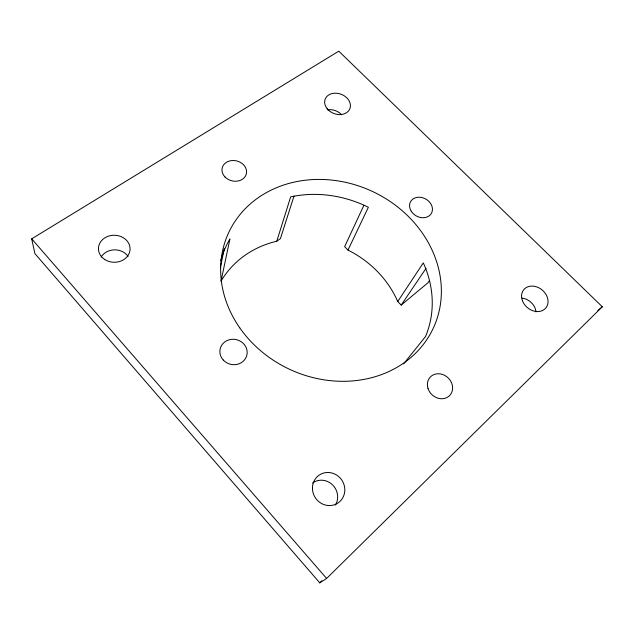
<?xml version="1.0" encoding="UTF-8"?>
<svg xmlns="http://www.w3.org/2000/svg" width="634" height="634" viewBox="0 0 634 634"><rect width="100%" height="100%" fill="white"/><g stroke="black" fill="none" stroke-linecap="round" stroke-linejoin="round"><path stroke-width="0.95" d="M220.37 267.77L224.246 248.647M220.759 260.709A109.5 96.003 25.2 0 1 229.928 238.955L221.028 281.187A99.49 89.521 25.2 0 1 276.773 241.221L290.665 196.881A109.5 96.003 25.2 0 1 368.37 207.278L347.971 250.089A99.49 89.521 25.2 0 1 397.74 301.53L401.187 305.089L427.879 282.851L429.583 280.426M294.025 195.993L280.418 238.614L276.773 241.221M363.868 205.361L344.642 246.65L347.971 250.089M397.74 301.53L423.306 262.888A109.5 96.003 25.2 0 1 425.517 336.527L403.604 363.892M401.187 305.089L426.016 268.38M326.621 578.446L602.3 306.769L338.786 51.164L31.7 238.836L34.902 253.632L319.758 582.836L326.621 578.446L31.7 238.836M319.758 582.836L321.874 580.752M597.838 310.533L602.3 306.769M327.509 109.856A12.886 10.128 20.7 0 1 341.591 114.762M522.139 298.131A13.916 11.301 40.1 0 1 536.023 311.904M312.562 483.005A16.254 15.454 58.9 0 1 332.485 484.804A16.254 15.454 58.9 0 1 335.426 505.116M101.147 257.063A15.319 13.195 0.6 0 1 114.358 249.844A15.319 13.195 0.6 0 1 128.06 256.421M327.176 108.755A13.243 10.287 20.8 0 0 349.382 109.73A13.243 10.287 20.8 0 0 336.044 93.206A13.243 10.287 20.8 0 0 327.176 108.755M522.4 300.674A14.336 11.515 39.8 0 0 545.042 308.821A14.336 11.515 39.8 0 0 536.974 286.98A14.336 11.515 39.8 0 0 522.4 300.674M312.435 487.918A16.809 15.921 56.6 0 0 336.495 503.864A16.809 15.921 56.6 0 0 336.955 475.27A16.809 15.921 56.6 0 0 312.435 487.918M104.729 259.496A15.818 13.512 1.3 0 0 129.962 250.533A15.818 13.512 1.3 0 0 108.105 236.284A15.818 13.512 1.3 0 0 104.729 259.496M239.747 327.81A112.915 98.104 25.2 0 0 430.399 333.817A112.915 98.104 25.2 0 0 322.849 179.477A112.915 98.104 25.2 0 0 239.747 327.81M411.276 211.273A11.943 9.684 29 0 0 431.104 213.84A11.943 9.684 29 0 0 420.627 197.325A11.943 9.684 29 0 0 411.276 211.273M427.974 388.357A13.393 11.681 43.1 0 0 449.308 395.878A13.393 11.681 43.1 0 0 442.738 374.528A13.393 11.681 43.1 0 0 427.974 388.357M223.255 360.017A13.71 12.656 13.3 0 0 246.46 356.49A13.71 12.656 13.3 0 0 230.855 339.428A13.71 12.656 13.3 0 0 223.255 360.017M225.022 176.981A12.426 10.231 13.9 0 0 245.937 175.095A12.426 10.231 13.9 0 0 231.878 160.568A12.426 10.231 13.9 0 0 225.022 176.981"/></g></svg>
